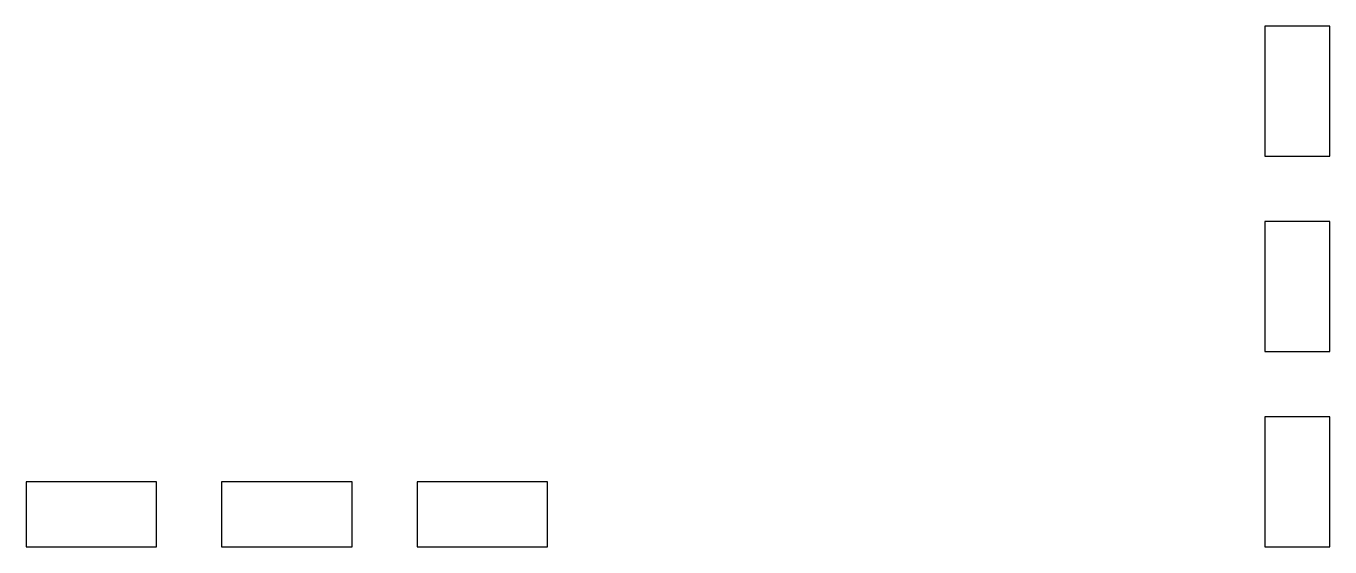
# Model space of a CAD drawing. Header units: millimetres. Extents: x 10 to 30, y 20 to 28.
import ezdxf

# ---------------------------------------------------------------- set-up
doc = ezdxf.new("R2010")
doc.units = ezdxf.units.MM

# ---------------------------------------------------------------- blocks, each defined once
blk = doc.blocks.new('PAD')
for p, q in [((2, 1), (0, 1)), ((0, 1), (0, 0)), ((2, 0), (2, 1)), ((0, 0), (2, 0))]:
    blk.add_line(p, q)
blk = doc.blocks.new('ROW')
for p in [(0, 0), (3, 0), (6, 0)]:
    blk.add_blockref('PAD', p)

msp = doc.modelspace()

# ---------------------------------------------------------------- block references
at = {"rotation": 90}
msp.add_blockref('ROW', (30, 20), dxfattribs=at)
msp.add_blockref('ROW', (10, 20))

doc.saveas('drawing.dxf')
